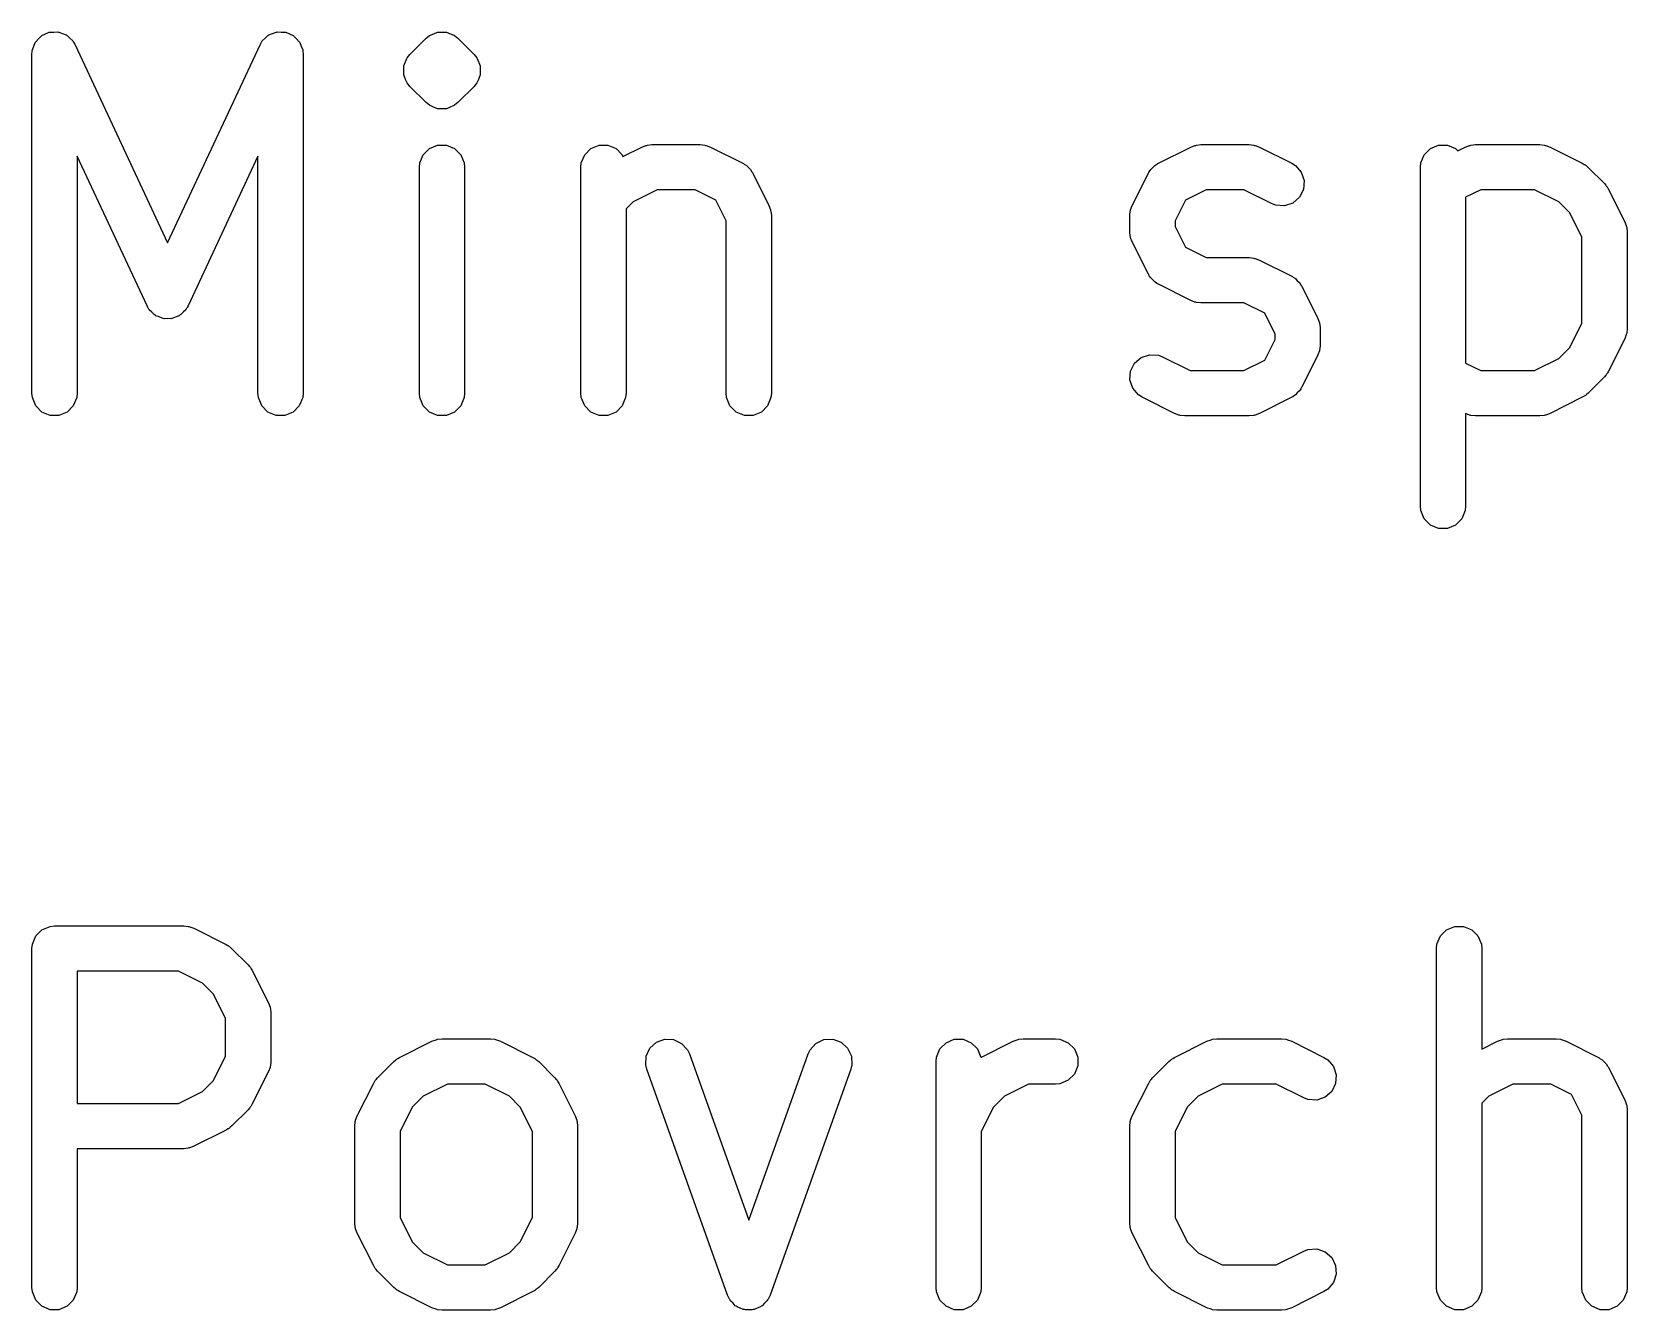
# Model space of a CAD drawing. Header units: inches. Extents: x -2.6 to 7.6, y 0.3 to 5.2.
# Drawn here: x 3.2923 to 3.5702, y 4.4488 to 4.6715 of the extents above; entities that cross this region are included whole.
import ezdxf

# ---------------------------------------------------------------- set-up
doc = ezdxf.new("R2010")
doc.units = ezdxf.units.IN
doc.header["$MEASUREMENT"] = 0
doc.layers.add('BLACK', color=250, linetype='CONTINUOUS')

msp = doc.modelspace()

# ---------------------------------------------------------------- linework, layer by layer
at = {"layer": 'BLACK', "linetype": 'CONTINUOUS'}
for p, q in [((3.29346, 4.67027), (3.29392, 4.67077)), ((3.29392, 4.67077), (3.294, 4.67081)), ((3.294, 4.67081), (3.29406, 4.67087)), ((3.29406, 4.67087), (3.29469, 4.67113)), ((3.29469, 4.67113), (3.29531, 4.67142)), ((3.29531, 4.67142), (3.2954, 4.67143)), ((3.2954, 4.67143), (3.29548, 4.67146)), ((3.29548, 4.67146), (3.29616, 4.67146)), ((3.29616, 4.67146), (3.29685, 4.67149)), ((3.29685, 4.67149), (3.29693, 4.67146)), ((3.29693, 4.67146), (3.29702, 4.67146)), ((3.29702, 4.67146), (3.29765, 4.6712)), ((3.29765, 4.6712), (3.29829, 4.67096)), ((3.29829, 4.67096), (3.29835, 4.6709)), ((3.29835, 4.6709), (3.29844, 4.67087)), ((3.29844, 4.67087), (3.29892, 4.67039)), ((3.33295, 4.67039), (3.33343, 4.67087)), ((3.33343, 4.67087), (3.33351, 4.6709)), ((3.33351, 4.6709), (3.33358, 4.67096)), ((3.33358, 4.67096), (3.33422, 4.6712)), ((3.33422, 4.6712), (3.33485, 4.67146)), ((3.33485, 4.67146), (3.33494, 4.67146)), ((3.33494, 4.67146), (3.33502, 4.67149)), ((3.33502, 4.67149), (3.3357, 4.67146)), ((3.3357, 4.67146), (3.33639, 4.67146)), ((3.33639, 4.67146), (3.33647, 4.67143)), ((3.33647, 4.67143), (3.33656, 4.67142)), ((3.33656, 4.67142), (3.33718, 4.67113)), ((3.33718, 4.67113), (3.33781, 4.67087)), ((3.33781, 4.67087), (3.33787, 4.67081)), ((3.33787, 4.67081), (3.33795, 4.67077)), ((3.33795, 4.67077), (3.33841, 4.67027)), ((3.36096, 4.67038), (3.36155, 4.67087)), ((3.36155, 4.67087), (3.36229, 4.67118)), ((3.36229, 4.67118), (3.36297, 4.67146)), ((3.36297, 4.67146), (3.36451, 4.67146)), ((3.36451, 4.67146), (3.36492, 4.67129)), ((3.36492, 4.67129), (3.36593, 4.67087)), ((3.36593, 4.67087), (3.36593, 4.67087)), ((3.36593, 4.67087), (3.36652, 4.67038)), ((3.29231, 4.6676), (3.29236, 4.6681)), ((3.29236, 4.6682), (3.29238, 4.66824)), ((3.29236, 4.6681), (3.29236, 4.6682)), ((3.29238, 4.66824), (3.29239, 4.66837)), ((3.29239, 4.66837), (3.29265, 4.669)), ((3.29265, 4.669), (3.29288, 4.66964)), ((3.29288, 4.66964), (3.29294, 4.6697)), ((3.29294, 4.6697), (3.29298, 4.66978)), ((3.29298, 4.66978), (3.29346, 4.67027)), ((3.29892, 4.67039), (3.29942, 4.66993)), ((3.29942, 4.66993), (3.29948, 4.66982)), ((3.29948, 4.66982), (3.29952, 4.66978)), ((3.29952, 4.66978), (3.29956, 4.6697)), ((3.29956, 4.6697), (3.29982, 4.66926)), ((3.29982, 4.66926), (3.31593, 4.63472)), ((3.31593, 4.63472), (3.33205, 4.66926)), ((3.33205, 4.66926), (3.33231, 4.6697)), ((3.33231, 4.6697), (3.33235, 4.66978)), ((3.33235, 4.66978), (3.33238, 4.66982)), ((3.33238, 4.66982), (3.33244, 4.66993)), ((3.33244, 4.66993), (3.33295, 4.67039)), ((3.33841, 4.67027), (3.33889, 4.66978)), ((3.33889, 4.66978), (3.33893, 4.6697)), ((3.33893, 4.6697), (3.33899, 4.66964)), ((3.33899, 4.66964), (3.33922, 4.669)), ((3.33922, 4.669), (3.33948, 4.66837)), ((3.33948, 4.66837), (3.33949, 4.66824)), ((3.33949, 4.66824), (3.33951, 4.6682)), ((3.33951, 4.6682), (3.33951, 4.6681)), ((3.33951, 4.6681), (3.33956, 4.6676)), ((3.35814, 4.66757), (3.36096, 4.67038)), ((3.36652, 4.67038), (3.36934, 4.66757)), ((3.29231, 4.60854), (3.29231, 4.6676)), ((3.33956, 4.6676), (3.33956, 4.60854)), ((3.35707, 4.66555), (3.3576, 4.66683)), ((3.35707, 4.66402), (3.35707, 4.66555)), ((3.3576, 4.66683), (3.35765, 4.66697)), ((3.35765, 4.66697), (3.35814, 4.66757)), ((3.36934, 4.66757), (3.36983, 4.66697)), ((3.36983, 4.66697), (3.36983, 4.66697)), ((3.36983, 4.66697), (3.36989, 4.66683)), ((3.36989, 4.66683), (3.37041, 4.66555)), ((3.37041, 4.66555), (3.37041, 4.66402)), ((3.35741, 4.66319), (3.35707, 4.66402)), ((3.35765, 4.6626), (3.35741, 4.66319)), ((3.35814, 4.662), (3.35765, 4.6626)), ((3.35765, 4.6626), (3.35765, 4.6626)), ((3.36983, 4.6626), (3.36934, 4.662)), ((3.37007, 4.66319), (3.36983, 4.6626)), ((3.37041, 4.66402), (3.37007, 4.66319)), ((3.36096, 4.65919), (3.35814, 4.662)), ((3.36934, 4.662), (3.36652, 4.65919)), ((3.36155, 4.6587), (3.36096, 4.65919)), ((3.36214, 4.65846), (3.36155, 4.6587)), ((3.36297, 4.65811), (3.36214, 4.65846)), ((3.36451, 4.65811), (3.36297, 4.65811)), ((3.36492, 4.65828), (3.36451, 4.65811)), ((3.36451, 4.65811), (3.36451, 4.65811)), ((3.36593, 4.6587), (3.36492, 4.65828)), ((3.36652, 4.65919), (3.36593, 4.6587)), ((3.36047, 4.6501), (3.36155, 4.65119)), ((3.36155, 4.65119), (3.36297, 4.65177)), ((3.36297, 4.65177), (3.36451, 4.65177)), ((3.36451, 4.65177), (3.36593, 4.65119)), ((3.36593, 4.65119), (3.36701, 4.6501)), ((3.38859, 4.6501), (3.38967, 4.65119)), ((3.38967, 4.65119), (3.39109, 4.65177)), ((3.39109, 4.65177), (3.39263, 4.65177)), ((3.39263, 4.65177), (3.39405, 4.65119)), ((3.39405, 4.65119), (3.39514, 4.6501)), ((3.39526, 4.6498), (3.39854, 4.65143)), ((3.39854, 4.65143), (3.39926, 4.65171)), ((3.39926, 4.65171), (3.3994, 4.65172)), ((3.3994, 4.65172), (3.39953, 4.65177)), ((3.39953, 4.65177), (3.4003, 4.65185)), ((3.4003, 4.65185), (3.40873, 4.65185)), ((3.40873, 4.65185), (3.4095, 4.65177)), ((3.4095, 4.65177), (3.40963, 4.65172)), ((3.40963, 4.65172), (3.40977, 4.65171)), ((3.40977, 4.65171), (3.4105, 4.65143)), ((3.4105, 4.65143), (3.41612, 4.64862)), ((3.48853, 4.64862), (3.49415, 4.65143)), ((3.49415, 4.65143), (3.49487, 4.65171)), ((3.49487, 4.65171), (3.49501, 4.65172)), ((3.49501, 4.65172), (3.49514, 4.65177)), ((3.49514, 4.65177), (3.49591, 4.65185)), ((3.49591, 4.65185), (3.50435, 4.65185)), ((3.50435, 4.65185), (3.50512, 4.65177)), ((3.50512, 4.65177), (3.50525, 4.65172)), ((3.50525, 4.65172), (3.50539, 4.65171)), ((3.50539, 4.65171), (3.50611, 4.65143)), ((3.50611, 4.65143), (3.51173, 4.64862)), ((3.53482, 4.6501), (3.53591, 4.65119)), ((3.53591, 4.65119), (3.53733, 4.65177)), ((3.53733, 4.65177), (3.53886, 4.65177)), ((3.53886, 4.65177), (3.54028, 4.65119)), ((3.54028, 4.65119), (3.54067, 4.65079)), ((3.54067, 4.65079), (3.54196, 4.65143)), ((3.54196, 4.65143), (3.54268, 4.65171)), ((3.54268, 4.65171), (3.54282, 4.65172)), ((3.54282, 4.65172), (3.54295, 4.65177)), ((3.54295, 4.65177), (3.54372, 4.65185)), ((3.54372, 4.65185), (3.55497, 4.65185)), ((3.55497, 4.65185), (3.55573, 4.65177)), ((3.55573, 4.65177), (3.55587, 4.65172)), ((3.55587, 4.65172), (3.55601, 4.65171)), ((3.55601, 4.65171), (3.55673, 4.65143)), ((3.55673, 4.65143), (3.56235, 4.64862)), ((3.31237, 4.62375), (3.30019, 4.64985)), ((3.30019, 4.64985), (3.30019, 4.60854)), ((3.33168, 4.64985), (3.3195, 4.62375)), ((3.33168, 4.60854), (3.33168, 4.64985)), ((3.3598, 4.64791), (3.35988, 4.64868)), ((3.35988, 4.64868), (3.36047, 4.6501)), ((3.36701, 4.6501), (3.3676, 4.64868)), ((3.3676, 4.64868), (3.36768, 4.64791)), ((3.38792, 4.64791), (3.388, 4.64868)), ((3.388, 4.64868), (3.38859, 4.6501)), ((3.39514, 4.6501), (3.39526, 4.6498)), ((3.41612, 4.64862), (3.41625, 4.64854)), ((3.41625, 4.64854), (3.41631, 4.64852)), ((3.41631, 4.64852), (3.41638, 4.64846)), ((3.41638, 4.64846), (3.41677, 4.64821)), ((3.48787, 4.64821), (3.48826, 4.64846)), ((3.48826, 4.64846), (3.48834, 4.64852)), ((3.48834, 4.64852), (3.4884, 4.64854)), ((3.4884, 4.64854), (3.48853, 4.64862)), ((3.51173, 4.64862), (3.51239, 4.64821)), ((3.53416, 4.64791), (3.53423, 4.64868)), ((3.53423, 4.64868), (3.53482, 4.6501)), ((3.56235, 4.64862), (3.56268, 4.64841)), ((3.56268, 4.64841), (3.56278, 4.64837)), ((3.56278, 4.64837), (3.56289, 4.64828)), ((3.56289, 4.64828), (3.563, 4.64821)), ((3.3598, 4.60854), (3.3598, 4.64791)), ((3.36768, 4.64791), (3.36768, 4.60854)), ((3.38792, 4.60854), (3.38792, 4.64791)), ((3.41677, 4.64821), (3.4171, 4.64784)), ((3.4171, 4.64784), (3.41747, 4.64751)), ((3.41747, 4.64751), (3.41771, 4.64713)), ((3.41771, 4.64713), (3.41778, 4.64705)), ((3.41778, 4.64705), (3.4178, 4.64699)), ((3.4178, 4.64699), (3.41788, 4.64686)), ((3.41788, 4.64686), (3.42069, 4.64124)), ((3.48395, 4.64124), (3.48677, 4.64686)), ((3.48677, 4.64686), (3.48685, 4.64699)), ((3.48685, 4.64699), (3.48687, 4.64705)), ((3.48687, 4.64705), (3.48693, 4.64713)), ((3.48693, 4.64713), (3.48718, 4.64751)), ((3.48718, 4.64751), (3.48755, 4.64784)), ((3.48755, 4.64784), (3.48787, 4.64821)), ((3.51239, 4.64821), (3.51339, 4.64705)), ((3.51339, 4.64705), (3.51388, 4.64559)), ((3.51388, 4.64559), (3.51377, 4.64406)), ((3.53416, 4.58886), (3.53416, 4.64791)), ((3.563, 4.64821), (3.56307, 4.64813)), ((3.56307, 4.64813), (3.56337, 4.64788)), ((3.56337, 4.64788), (3.56619, 4.64507)), ((3.40123, 4.64398), (3.39701, 4.64186)), ((3.40781, 4.64398), (3.40123, 4.64398)), ((3.41142, 4.64217), (3.40781, 4.64398)), ((3.49684, 4.64398), (3.49322, 4.64217)), ((3.50342, 4.64398), (3.49684, 4.64398)), ((3.50821, 4.64158), (3.50342, 4.64398)), ((3.51377, 4.64406), (3.51308, 4.64269)), ((3.54465, 4.64398), (3.54203, 4.64267)), ((3.55404, 4.64398), (3.54465, 4.64398)), ((3.55826, 4.64186), (3.55404, 4.64398)), ((3.56619, 4.64507), (3.56643, 4.64477)), ((3.56643, 4.64477), (3.56651, 4.6447)), ((3.56651, 4.6447), (3.56659, 4.64458)), ((3.56659, 4.64458), (3.56668, 4.64448)), ((3.56668, 4.64448), (3.56672, 4.64438)), ((3.56672, 4.64438), (3.56692, 4.64405)), ((3.56692, 4.64405), (3.56974, 4.63842)), ((3.39701, 4.64186), (3.3958, 4.64066)), ((3.3958, 4.64066), (3.3958, 4.60854)), ((3.41323, 4.63855), (3.41142, 4.64217)), ((3.42069, 4.64124), (3.42097, 4.64052)), ((3.42097, 4.64052), (3.42098, 4.64037)), ((3.42098, 4.64037), (3.42103, 4.64024)), ((3.42103, 4.64024), (3.42111, 4.63948)), ((3.48354, 4.63948), (3.48361, 4.64024)), ((3.48361, 4.64024), (3.48367, 4.64037)), ((3.48367, 4.64037), (3.48368, 4.64052)), ((3.48368, 4.64052), (3.48395, 4.64124)), ((3.49322, 4.64217), (3.49141, 4.63855)), ((3.50893, 4.6413), (3.50821, 4.64158)), ((3.51046, 4.64119), (3.50893, 4.6413)), ((3.51192, 4.64168), (3.51046, 4.64119)), ((3.51308, 4.64269), (3.51192, 4.64168)), ((3.54203, 4.64267), (3.54203, 4.61379)), ((3.56017, 4.63996), (3.55826, 4.64186)), ((3.56228, 4.63573), (3.56017, 4.63996)), ((3.41323, 4.60854), (3.41323, 4.63855)), ((3.42111, 4.63948), (3.42111, 4.60854)), ((3.48354, 4.63666), (3.48354, 4.63948)), ((3.49141, 4.63855), (3.49141, 4.63759)), ((3.49141, 4.63759), (3.49322, 4.63397)), ((3.56974, 4.63842), (3.57001, 4.6377)), ((3.57001, 4.6377), (3.57002, 4.63756)), ((3.57002, 4.63756), (3.57008, 4.63743)), ((3.57008, 4.63743), (3.57015, 4.63666)), ((3.48361, 4.6359), (3.48354, 4.63666)), ((3.48367, 4.63576), (3.48361, 4.6359)), ((3.48368, 4.63562), (3.48367, 4.63576)), ((3.48395, 4.6349), (3.48368, 4.63562)), ((3.48677, 4.62928), (3.48395, 4.6349)), ((3.56228, 4.62072), (3.56228, 4.63573)), ((3.57015, 4.63666), (3.57015, 4.61979)), ((3.49322, 4.63397), (3.49684, 4.63216)), ((3.49684, 4.63216), (3.50435, 4.63216)), ((3.50435, 4.63216), (3.50512, 4.63209)), ((3.50512, 4.63209), (3.50525, 4.63203)), ((3.50525, 4.63203), (3.50539, 4.63202)), ((3.50539, 4.63202), (3.50611, 4.63175)), ((3.50611, 4.63175), (3.51173, 4.62894)), ((3.48685, 4.62915), (3.48677, 4.62928)), ((3.48687, 4.62909), (3.48685, 4.62915)), ((3.48693, 4.62901), (3.48687, 4.62909)), ((3.48718, 4.62863), (3.48693, 4.62901)), ((3.51173, 4.62894), (3.51186, 4.62886)), ((3.51186, 4.62886), (3.51192, 4.62884)), ((3.51192, 4.62884), (3.512, 4.62877)), ((3.48755, 4.6283), (3.48718, 4.62863)), ((3.48787, 4.62793), (3.48755, 4.6283)), ((3.48826, 4.62768), (3.48787, 4.62793)), ((3.48834, 4.62762), (3.48826, 4.62768)), ((3.4884, 4.6276), (3.48834, 4.62762)), ((3.48853, 4.62752), (3.4884, 4.6276)), ((3.49415, 4.62471), (3.48853, 4.62752)), ((3.512, 4.62877), (3.51239, 4.62853)), ((3.51239, 4.62853), (3.51271, 4.62815)), ((3.51271, 4.62815), (3.51308, 4.62783)), ((3.51308, 4.62783), (3.51333, 4.62744)), ((3.51333, 4.62744), (3.51339, 4.62736)), ((3.51339, 4.62736), (3.51341, 4.6273)), ((3.51341, 4.6273), (3.51349, 4.62718)), ((3.51349, 4.62718), (3.51631, 4.62155)), ((3.31253, 4.62347), (3.31237, 4.62375)), ((3.31257, 4.62337), (3.31253, 4.62347)), ((3.31263, 4.62331), (3.31257, 4.62337)), ((3.31276, 4.62309), (3.31263, 4.62331)), ((3.31924, 4.62331), (3.31911, 4.62309)), ((3.3193, 4.62337), (3.31924, 4.62331)), ((3.31933, 4.62347), (3.3193, 4.62337)), ((3.3195, 4.62375), (3.31933, 4.62347)), ((3.49487, 4.62443), (3.49415, 4.62471)), ((3.49501, 4.62442), (3.49487, 4.62443)), ((3.49514, 4.62437), (3.49501, 4.62442)), ((3.49591, 4.62429), (3.49514, 4.62437)), ((3.50342, 4.62429), (3.49591, 4.62429)), ((3.50704, 4.62248), (3.50342, 4.62429)), ((3.3132, 4.62268), (3.31276, 4.62309)), ((3.3136, 4.62224), (3.3132, 4.62268)), ((3.31376, 4.62217), (3.3136, 4.62224)), ((3.31389, 4.62205), (3.31376, 4.62217)), ((3.31445, 4.62184), (3.31389, 4.62205)), ((3.315, 4.62159), (3.31445, 4.62184)), ((3.31517, 4.62158), (3.315, 4.62159)), ((3.31534, 4.62152), (3.31517, 4.62158)), ((3.31593, 4.62155), (3.31534, 4.62152)), ((3.31653, 4.62152), (3.31593, 4.62155)), ((3.3167, 4.62158), (3.31653, 4.62152)), ((3.31687, 4.62159), (3.3167, 4.62158)), ((3.31741, 4.62184), (3.31687, 4.62159)), ((3.31798, 4.62205), (3.31741, 4.62184)), ((3.3181, 4.62217), (3.31798, 4.62205)), ((3.31826, 4.62224), (3.3181, 4.62217)), ((3.31867, 4.62268), (3.31826, 4.62224)), ((3.31911, 4.62309), (3.31867, 4.62268)), ((3.50885, 4.61886), (3.50704, 4.62248)), ((3.51631, 4.62155), (3.51658, 4.62083)), ((3.51658, 4.62083), (3.51659, 4.62069)), ((3.51659, 4.62069), (3.51665, 4.62056)), ((3.51665, 4.62056), (3.51672, 4.61979)), ((3.56017, 4.6165), (3.56228, 4.62072)), ((3.50704, 4.61429), (3.50885, 4.61791)), ((3.50885, 4.61791), (3.50885, 4.61886)), ((3.51672, 4.61979), (3.51672, 4.61698)), ((3.56974, 4.61803), (3.56692, 4.61241)), ((3.57001, 4.61875), (3.56974, 4.61803)), ((3.57002, 4.61889), (3.57001, 4.61875)), ((3.57008, 4.61902), (3.57002, 4.61889)), ((3.57015, 4.61979), (3.57008, 4.61902)), ((3.48553, 4.61477), (3.48698, 4.61526)), ((3.48698, 4.61526), (3.48851, 4.61515)), ((3.48851, 4.61515), (3.48924, 4.61488)), ((3.51631, 4.61522), (3.51349, 4.60959)), ((3.51658, 4.61594), (3.51631, 4.61522)), ((3.51659, 4.61608), (3.51658, 4.61594)), ((3.51665, 4.61621), (3.51659, 4.61608)), ((3.51672, 4.61698), (3.51665, 4.61621)), ((3.55826, 4.61459), (3.56017, 4.6165)), ((3.48357, 4.61086), (3.48368, 4.61239)), ((3.48368, 4.61239), (3.48436, 4.61377)), ((3.48436, 4.61377), (3.48553, 4.61477)), ((3.48924, 4.61488), (3.49403, 4.61248)), ((3.49403, 4.61248), (3.50342, 4.61248)), ((3.50342, 4.61248), (3.50704, 4.61429)), ((3.54203, 4.61379), (3.54465, 4.61248)), ((3.54465, 4.61248), (3.55404, 4.61248)), ((3.55404, 4.61248), (3.55826, 4.61459)), ((3.56692, 4.61241), (3.56672, 4.61208)), ((3.48405, 4.6094), (3.48357, 4.61086)), ((3.48506, 4.60824), (3.48405, 4.6094)), ((3.51339, 4.6094), (3.51333, 4.60933)), ((3.51341, 4.60947), (3.51339, 4.6094)), ((3.51349, 4.60959), (3.51341, 4.60947)), ((3.56619, 4.61138), (3.56337, 4.60857)), ((3.56643, 4.61168), (3.56619, 4.61138)), ((3.56651, 4.61175), (3.56643, 4.61168)), ((3.56659, 4.61187), (3.56651, 4.61175)), ((3.56668, 4.61198), (3.56659, 4.61187)), ((3.56672, 4.61208), (3.56668, 4.61198)), ((3.29239, 4.60777), (3.29231, 4.60854)), ((3.29298, 4.60635), (3.29239, 4.60777)), ((3.30011, 4.60777), (3.29952, 4.60635)), ((3.30019, 4.60854), (3.30011, 4.60777)), ((3.33176, 4.60777), (3.33168, 4.60854)), ((3.33235, 4.60635), (3.33176, 4.60777)), ((3.33948, 4.60777), (3.33889, 4.60635)), ((3.33956, 4.60854), (3.33948, 4.60777)), ((3.35988, 4.60777), (3.3598, 4.60854)), ((3.36047, 4.60635), (3.35988, 4.60777)), ((3.3676, 4.60777), (3.36701, 4.60635)), ((3.36768, 4.60854), (3.3676, 4.60777)), ((3.388, 4.60777), (3.38792, 4.60854)), ((3.38859, 4.60635), (3.388, 4.60777)), ((3.39572, 4.60777), (3.39514, 4.60635)), ((3.3958, 4.60854), (3.39572, 4.60777)), ((3.41331, 4.60777), (3.41323, 4.60854)), ((3.4139, 4.60635), (3.41331, 4.60777)), ((3.42103, 4.60777), (3.42044, 4.60635)), ((3.42111, 4.60854), (3.42103, 4.60777)), ((3.48571, 4.60783), (3.48506, 4.60824)), ((3.49134, 4.60502), (3.48571, 4.60783)), ((3.51173, 4.60783), (3.50611, 4.60502)), ((3.51186, 4.60791), (3.51173, 4.60783)), ((3.51192, 4.60793), (3.51186, 4.60791)), ((3.512, 4.608), (3.51192, 4.60793)), ((3.51239, 4.60824), (3.512, 4.608)), ((3.51271, 4.60862), (3.51239, 4.60824)), ((3.51308, 4.60894), (3.51271, 4.60862)), ((3.51333, 4.60933), (3.51308, 4.60894)), ((3.56235, 4.60783), (3.55673, 4.60502)), ((3.56268, 4.60804), (3.56235, 4.60783)), ((3.56278, 4.60808), (3.56268, 4.60804)), ((3.56289, 4.60817), (3.56278, 4.60808)), ((3.563, 4.60824), (3.56289, 4.60817)), ((3.56307, 4.60832), (3.563, 4.60824)), ((3.56337, 4.60857), (3.56307, 4.60832)), ((3.29406, 4.60527), (3.29298, 4.60635)), ((3.29548, 4.60468), (3.29406, 4.60527)), ((3.29702, 4.60468), (3.29548, 4.60468)), ((3.29844, 4.60527), (3.29702, 4.60468)), ((3.29952, 4.60635), (3.29844, 4.60527)), ((3.33343, 4.60527), (3.33235, 4.60635)), ((3.33485, 4.60468), (3.33343, 4.60527)), ((3.33639, 4.60468), (3.33485, 4.60468)), ((3.33781, 4.60527), (3.33639, 4.60468)), ((3.33889, 4.60635), (3.33781, 4.60527)), ((3.36155, 4.60527), (3.36047, 4.60635)), ((3.36297, 4.60468), (3.36155, 4.60527)), ((3.36451, 4.60468), (3.36297, 4.60468)), ((3.36593, 4.60527), (3.36451, 4.60468)), ((3.36701, 4.60635), (3.36593, 4.60527)), ((3.38967, 4.60527), (3.38859, 4.60635)), ((3.39109, 4.60468), (3.38967, 4.60527)), ((3.39263, 4.60468), (3.39109, 4.60468)), ((3.39405, 4.60527), (3.39263, 4.60468)), ((3.39514, 4.60635), (3.39405, 4.60527)), ((3.41498, 4.60527), (3.4139, 4.60635)), ((3.4164, 4.60468), (3.41498, 4.60527)), ((3.41794, 4.60468), (3.4164, 4.60468)), ((3.41936, 4.60527), (3.41794, 4.60468)), ((3.42044, 4.60635), (3.41936, 4.60527)), ((3.49206, 4.60474), (3.49134, 4.60502)), ((3.4922, 4.60473), (3.49206, 4.60474)), ((3.49233, 4.60468), (3.4922, 4.60473)), ((3.4931, 4.60461), (3.49233, 4.60468)), ((3.50435, 4.60461), (3.4931, 4.60461)), ((3.50512, 4.60468), (3.50435, 4.60461)), ((3.50525, 4.60473), (3.50512, 4.60468)), ((3.50539, 4.60474), (3.50525, 4.60473)), ((3.50611, 4.60502), (3.50539, 4.60474)), ((3.54268, 4.60474), (3.54203, 4.60499)), ((3.54203, 4.60499), (3.54203, 4.58886)), ((3.54282, 4.60473), (3.54268, 4.60474)), ((3.54295, 4.60468), (3.54282, 4.60473)), ((3.54372, 4.60461), (3.54295, 4.60468)), ((3.55497, 4.60461), (3.54372, 4.60461)), ((3.55573, 4.60468), (3.55497, 4.60461)), ((3.55587, 4.60473), (3.55573, 4.60468)), ((3.55601, 4.60474), (3.55587, 4.60473)), ((3.55673, 4.60502), (3.55601, 4.60474)), ((3.53423, 4.58809), (3.53416, 4.58886)), ((3.53482, 4.58667), (3.53423, 4.58809)), ((3.54195, 4.58809), (3.54137, 4.58667)), ((3.54203, 4.58886), (3.54195, 4.58809)), ((3.53591, 4.58558), (3.53482, 4.58667)), ((3.53733, 4.585), (3.53591, 4.58558)), ((3.53886, 4.585), (3.53733, 4.585)), ((3.54028, 4.58558), (3.53886, 4.585)), ((3.54137, 4.58667), (3.54028, 4.58558)), ((3.29298, 4.514), (3.29406, 4.51508)), ((3.29406, 4.51508), (3.29548, 4.51567)), ((3.29548, 4.51567), (3.29625, 4.51575)), ((3.29625, 4.51575), (3.31875, 4.51575)), ((3.31875, 4.51575), (3.31951, 4.51567)), ((3.31951, 4.51567), (3.31964, 4.51562)), ((3.31964, 4.51562), (3.31979, 4.51561)), ((3.31979, 4.51561), (3.32051, 4.51533)), ((3.32051, 4.51533), (3.32613, 4.51252)), ((3.53763, 4.514), (3.53872, 4.51508)), ((3.53872, 4.51508), (3.54014, 4.51567)), ((3.54014, 4.51567), (3.54167, 4.51567)), ((3.54167, 4.51567), (3.54309, 4.51508)), ((3.54309, 4.51508), (3.54418, 4.514)), ((3.29231, 4.51181), (3.29239, 4.51258)), ((3.29239, 4.51258), (3.29298, 4.514)), ((3.32613, 4.51252), (3.32646, 4.51231)), ((3.32646, 4.51231), (3.32656, 4.51227)), ((3.32656, 4.51227), (3.32667, 4.51218)), ((3.32667, 4.51218), (3.32678, 4.51211)), ((3.53697, 4.51181), (3.53704, 4.51258)), ((3.53704, 4.51258), (3.53763, 4.514)), ((3.54418, 4.514), (3.54477, 4.51258)), ((3.54477, 4.51258), (3.54484, 4.51181)), ((3.29231, 4.45275), (3.29231, 4.51181)), ((3.32678, 4.51211), (3.32685, 4.51203)), ((3.32685, 4.51203), (3.32715, 4.51178)), ((3.32715, 4.51178), (3.32997, 4.50897)), ((3.53697, 4.45275), (3.53697, 4.51181)), ((3.54484, 4.51181), (3.54484, 4.49428)), ((3.31782, 4.50787), (3.30019, 4.50787)), ((3.30019, 4.50787), (3.30019, 4.48481)), ((3.32204, 4.50576), (3.31782, 4.50787)), ((3.32997, 4.50897), (3.33021, 4.50867)), ((3.33021, 4.50867), (3.33029, 4.5086)), ((3.33029, 4.5086), (3.33037, 4.50848)), ((3.33037, 4.50848), (3.33046, 4.50837)), ((3.33046, 4.50837), (3.3305, 4.50828)), ((3.3305, 4.50828), (3.3307, 4.50795)), ((3.3307, 4.50795), (3.33352, 4.50232)), ((3.32395, 4.50385), (3.32204, 4.50576)), ((3.32606, 4.49963), (3.32395, 4.50385)), ((3.33352, 4.50232), (3.33379, 4.5016)), ((3.33379, 4.5016), (3.3338, 4.50146)), ((3.3338, 4.50146), (3.33386, 4.50133)), ((3.33386, 4.50133), (3.33393, 4.50056)), ((3.32606, 4.49305), (3.32606, 4.49963)), ((3.33393, 4.50056), (3.33393, 4.49212)), ((3.35636, 4.49283), (3.36198, 4.49565)), ((3.36198, 4.49565), (3.3627, 4.49592)), ((3.3627, 4.49592), (3.36284, 4.49593)), ((3.36284, 4.49593), (3.36297, 4.49599)), ((3.36297, 4.49599), (3.36374, 4.49606)), ((3.36374, 4.49606), (3.37218, 4.49606)), ((3.37218, 4.49606), (3.37294, 4.49599)), ((3.37294, 4.49599), (3.37308, 4.49593)), ((3.37308, 4.49593), (3.37322, 4.49592)), ((3.37322, 4.49592), (3.37394, 4.49565)), ((3.37394, 4.49565), (3.37956, 4.49283)), ((3.39995, 4.49447), (3.40109, 4.4955)), ((3.40109, 4.4955), (3.40254, 4.49602)), ((3.40254, 4.49602), (3.40407, 4.49594)), ((3.40407, 4.49594), (3.40546, 4.49529)), ((3.42888, 4.49529), (3.43027, 4.49594)), ((3.43027, 4.49594), (3.43181, 4.49602)), ((3.43181, 4.49602), (3.43325, 4.4955)), ((3.43325, 4.4955), (3.43439, 4.49447)), ((3.45154, 4.4954), (3.45296, 4.49599)), ((3.45296, 4.49599), (3.4545, 4.49599)), ((3.4545, 4.49599), (3.45592, 4.4954)), ((3.4576, 4.49284), (3.46322, 4.49565)), ((3.46322, 4.49565), (3.46394, 4.49592)), ((3.46394, 4.49592), (3.46408, 4.49593)), ((3.46408, 4.49593), (3.46421, 4.49599)), ((3.46421, 4.49599), (3.46498, 4.49606)), ((3.46498, 4.49606), (3.4706, 4.49606)), ((3.4706, 4.49606), (3.47137, 4.49599)), ((3.47137, 4.49599), (3.47279, 4.4954)), ((3.49134, 4.49283), (3.49696, 4.49565)), ((3.49696, 4.49565), (3.49768, 4.49592)), ((3.49768, 4.49592), (3.49782, 4.49593)), ((3.49782, 4.49593), (3.49796, 4.49599)), ((3.49796, 4.49599), (3.49872, 4.49606)), ((3.49872, 4.49606), (3.50997, 4.49606)), ((3.50997, 4.49606), (3.51074, 4.49599)), ((3.51074, 4.49599), (3.51087, 4.49593)), ((3.51087, 4.49593), (3.51101, 4.49592)), ((3.51101, 4.49592), (3.51173, 4.49565)), ((3.51173, 4.49565), (3.51736, 4.49283)), ((3.54484, 4.49428), (3.54758, 4.49565)), ((3.54758, 4.49565), (3.5483, 4.49592)), ((3.5483, 4.49592), (3.54844, 4.49593)), ((3.54844, 4.49593), (3.54857, 4.49599)), ((3.54857, 4.49599), (3.54934, 4.49606)), ((3.54934, 4.49606), (3.55778, 4.49606)), ((3.55778, 4.49606), (3.55855, 4.49599)), ((3.55855, 4.49599), (3.55868, 4.49593)), ((3.55868, 4.49593), (3.55882, 4.49592)), ((3.55882, 4.49592), (3.55954, 4.49565)), ((3.55954, 4.49565), (3.56516, 4.49283)), ((3.32395, 4.48883), (3.32606, 4.49305)), ((3.35602, 4.49263), (3.35636, 4.49283)), ((3.37956, 4.49283), (3.37989, 4.49263)), ((3.39922, 4.49155), (3.39929, 4.49308)), ((3.39929, 4.49308), (3.39995, 4.49447)), ((3.40546, 4.49529), (3.40649, 4.49415)), ((3.40649, 4.49415), (3.40682, 4.49345)), ((3.40682, 4.49345), (3.41717, 4.46446)), ((3.41717, 4.46446), (3.42752, 4.49345)), ((3.42752, 4.49345), (3.42785, 4.49415)), ((3.42785, 4.49415), (3.42888, 4.49529)), ((3.43439, 4.49447), (3.43505, 4.49308)), ((3.43505, 4.49308), (3.43513, 4.49155)), ((3.44979, 4.49212), (3.44987, 4.49289)), ((3.44987, 4.49289), (3.45046, 4.49431)), ((3.45046, 4.49431), (3.45154, 4.4954)), ((3.45592, 4.4954), (3.457, 4.49431)), ((3.457, 4.49431), (3.45759, 4.49289)), ((3.45759, 4.49289), (3.4576, 4.49284)), ((3.47279, 4.4954), (3.47388, 4.49431)), ((3.47388, 4.49431), (3.47446, 4.49289)), ((3.47446, 4.49289), (3.47446, 4.49136)), ((3.49101, 4.49263), (3.49134, 4.49283)), ((3.51736, 4.49283), (3.51801, 4.49242)), ((3.56516, 4.49283), (3.56529, 4.49275)), ((3.56529, 4.49275), (3.56535, 4.49273)), ((3.56535, 4.49273), (3.56543, 4.49267)), ((3.33352, 4.49036), (3.3307, 4.48474)), ((3.33379, 4.49109), (3.33352, 4.49036)), ((3.3338, 4.49123), (3.33379, 4.49109)), ((3.33386, 4.49136), (3.3338, 4.49123)), ((3.33393, 4.49212), (3.33386, 4.49136)), ((3.35252, 4.48928), (3.35533, 4.4921)), ((3.35533, 4.4921), (3.35563, 4.49234)), ((3.35563, 4.49234), (3.3557, 4.49242)), ((3.3557, 4.49242), (3.35582, 4.4925)), ((3.35582, 4.4925), (3.35593, 4.49259)), ((3.35593, 4.49259), (3.35602, 4.49263)), ((3.37989, 4.49263), (3.37999, 4.49259)), ((3.37999, 4.49259), (3.3801, 4.4925)), ((3.3801, 4.4925), (3.38021, 4.49242)), ((3.38021, 4.49242), (3.38028, 4.49234)), ((3.38028, 4.49234), (3.38058, 4.4921)), ((3.38058, 4.4921), (3.3834, 4.48928)), ((3.3994, 4.4908), (3.39922, 4.49155)), ((3.41346, 4.45143), (3.3994, 4.4908)), ((3.43494, 4.4908), (3.42088, 4.45143)), ((3.43513, 4.49155), (3.43494, 4.4908)), ((3.44979, 4.45275), (3.44979, 4.49212)), ((3.47388, 4.48994), (3.47279, 4.48885)), ((3.47446, 4.49136), (3.47388, 4.48994)), ((3.4875, 4.48928), (3.49032, 4.4921)), ((3.49032, 4.4921), (3.49062, 4.49234)), ((3.49062, 4.49234), (3.49069, 4.49242)), ((3.49069, 4.49242), (3.4908, 4.4925)), ((3.4908, 4.4925), (3.49091, 4.49259)), ((3.49091, 4.49259), (3.49101, 4.49263)), ((3.51801, 4.49242), (3.51902, 4.49126)), ((3.51902, 4.49126), (3.5195, 4.48981)), ((3.56543, 4.49267), (3.56582, 4.49242)), ((3.56582, 4.49242), (3.56614, 4.49205)), ((3.56614, 4.49205), (3.56651, 4.49173)), ((3.56651, 4.49173), (3.56676, 4.49134)), ((3.56676, 4.49134), (3.56682, 4.49126)), ((3.56682, 4.49126), (3.56684, 4.4912)), ((3.56684, 4.4912), (3.56692, 4.49107)), ((3.56692, 4.49107), (3.56974, 4.48545)), ((3.32204, 4.48692), (3.32395, 4.48883)), ((3.34897, 4.48264), (3.35178, 4.48826)), ((3.35178, 4.48826), (3.35199, 4.48859)), ((3.35199, 4.48859), (3.35203, 4.48869)), ((3.35203, 4.48869), (3.35212, 4.4888)), ((3.35212, 4.4888), (3.35219, 4.48891)), ((3.35219, 4.48891), (3.35227, 4.48898)), ((3.35227, 4.48898), (3.35252, 4.48928)), ((3.36467, 4.48819), (3.36045, 4.48608)), ((3.37125, 4.48819), (3.36467, 4.48819)), ((3.37547, 4.48608), (3.37125, 4.48819)), ((3.3834, 4.48928), (3.38365, 4.48898)), ((3.38365, 4.48898), (3.38372, 4.48891)), ((3.38372, 4.48891), (3.3838, 4.4888)), ((3.3838, 4.4888), (3.38389, 4.48869)), ((3.38389, 4.48869), (3.38393, 4.48859)), ((3.38393, 4.48859), (3.38413, 4.48826)), ((3.38413, 4.48826), (3.38695, 4.48264)), ((3.46591, 4.48819), (3.46169, 4.48608)), ((3.4706, 4.48819), (3.46591, 4.48819)), ((3.47137, 4.48826), (3.4706, 4.48819)), ((3.47279, 4.48885), (3.47137, 4.48826)), ((3.48395, 4.48264), (3.48677, 4.48826)), ((3.48677, 4.48826), (3.48697, 4.48859)), ((3.48697, 4.48859), (3.48701, 4.48869)), ((3.48701, 4.48869), (3.4871, 4.4888)), ((3.4871, 4.4888), (3.48718, 4.48891)), ((3.48718, 4.48891), (3.48726, 4.48898)), ((3.48726, 4.48898), (3.4875, 4.48928)), ((3.49965, 4.48819), (3.49543, 4.48608)), ((3.50904, 4.48819), (3.49965, 4.48819)), ((3.51384, 4.48579), (3.50904, 4.48819)), ((3.51939, 4.48827), (3.51871, 4.4869)), ((3.5195, 4.48981), (3.51939, 4.48827)), ((3.55027, 4.48819), (3.54605, 4.48608)), ((3.55685, 4.48819), (3.55027, 4.48819)), ((3.56047, 4.48638), (3.55685, 4.48819)), ((3.30019, 4.48481), (3.31782, 4.48481)), ((3.31782, 4.48481), (3.32204, 4.48692)), ((3.3305, 4.48441), (3.33046, 4.48431)), ((3.3307, 4.48474), (3.3305, 4.48441)), ((3.36045, 4.48608), (3.35854, 4.48417)), ((3.37738, 4.48417), (3.37547, 4.48608)), ((3.46169, 4.48608), (3.45978, 4.48417)), ((3.49543, 4.48608), (3.49352, 4.48417)), ((3.51456, 4.48552), (3.51384, 4.48579)), ((3.51609, 4.48541), (3.51456, 4.48552)), ((3.51755, 4.48589), (3.51609, 4.48541)), ((3.51871, 4.4869), (3.51755, 4.48589)), ((3.54605, 4.48608), (3.54484, 4.48487)), ((3.54484, 4.48487), (3.54484, 4.45275)), ((3.56228, 4.48276), (3.56047, 4.48638)), ((3.56974, 4.48545), (3.57001, 4.48473)), ((3.57001, 4.48473), (3.57002, 4.48459)), ((3.57002, 4.48459), (3.57008, 4.48446)), ((3.57008, 4.48446), (3.57015, 4.48369)), ((3.32997, 4.48372), (3.32715, 4.4809)), ((3.33021, 4.48402), (3.32997, 4.48372)), ((3.33029, 4.48409), (3.33021, 4.48402)), ((3.33037, 4.48421), (3.33029, 4.48409)), ((3.33046, 4.48431), (3.33037, 4.48421)), ((3.34855, 4.48088), (3.34863, 4.48164)), ((3.34863, 4.48164), (3.34868, 4.48178)), ((3.34868, 4.48178), (3.34869, 4.48192)), ((3.34869, 4.48192), (3.34897, 4.48264)), ((3.35854, 4.48417), (3.35643, 4.47995)), ((3.37949, 4.47995), (3.37738, 4.48417)), ((3.38695, 4.48264), (3.38722, 4.48192)), ((3.38722, 4.48192), (3.38723, 4.48178)), ((3.38723, 4.48178), (3.38729, 4.48164)), ((3.38729, 4.48164), (3.38736, 4.48088)), ((3.45978, 4.48417), (3.45767, 4.47995)), ((3.48354, 4.48088), (3.48361, 4.48164)), ((3.48361, 4.48164), (3.48367, 4.48178)), ((3.48367, 4.48178), (3.48368, 4.48192)), ((3.48368, 4.48192), (3.48395, 4.48264)), ((3.49352, 4.48417), (3.49141, 4.47995)), ((3.56228, 4.45275), (3.56228, 4.48276)), ((3.57015, 4.48369), (3.57015, 4.45275)), ((3.32613, 4.48017), (3.32051, 4.47735)), ((3.32646, 4.48038), (3.32613, 4.48017)), ((3.32656, 4.48041), (3.32646, 4.48038)), ((3.32667, 4.4805), (3.32656, 4.48041)), ((3.32678, 4.48058), (3.32667, 4.4805)), ((3.32685, 4.48066), (3.32678, 4.48058)), ((3.32715, 4.4809), (3.32685, 4.48066)), ((3.34855, 4.464), (3.34855, 4.48088)), ((3.35643, 4.47995), (3.35643, 4.46493)), ((3.37949, 4.46493), (3.37949, 4.47995)), ((3.38736, 4.48088), (3.38736, 4.464)), ((3.45767, 4.47995), (3.45767, 4.45275)), ((3.48354, 4.464), (3.48354, 4.48088)), ((3.49141, 4.47995), (3.49141, 4.46493)), ((3.31875, 4.47694), (3.30019, 4.47694)), ((3.30019, 4.47694), (3.30019, 4.45275)), ((3.31951, 4.47701), (3.31875, 4.47694)), ((3.31964, 4.47707), (3.31951, 4.47701)), ((3.31979, 4.47708), (3.31964, 4.47707)), ((3.32051, 4.47735), (3.31979, 4.47708)), ((3.35643, 4.46493), (3.35854, 4.46071)), ((3.37738, 4.46071), (3.37949, 4.46493)), ((3.49141, 4.46493), (3.49352, 4.46071)), ((3.34863, 4.46324), (3.34855, 4.464)), ((3.34868, 4.4631), (3.34863, 4.46324)), ((3.34869, 4.46296), (3.34868, 4.4631)), ((3.34897, 4.46224), (3.34869, 4.46296)), ((3.35178, 4.45662), (3.34897, 4.46224)), ((3.38695, 4.46224), (3.38413, 4.45662)), ((3.38722, 4.46296), (3.38695, 4.46224)), ((3.38723, 4.4631), (3.38722, 4.46296)), ((3.38729, 4.46324), (3.38723, 4.4631)), ((3.38736, 4.464), (3.38729, 4.46324)), ((3.48361, 4.46324), (3.48354, 4.464)), ((3.48367, 4.4631), (3.48361, 4.46324)), ((3.48368, 4.46296), (3.48367, 4.4631)), ((3.48395, 4.46224), (3.48368, 4.46296)), ((3.48677, 4.45662), (3.48395, 4.46224)), ((3.35854, 4.46071), (3.36045, 4.4588)), ((3.37547, 4.4588), (3.37738, 4.46071)), ((3.49352, 4.46071), (3.49543, 4.4588)), ((3.51384, 4.45909), (3.51456, 4.45936)), ((3.51456, 4.45936), (3.51609, 4.45947)), ((3.51609, 4.45947), (3.51755, 4.45899)), ((3.35199, 4.45629), (3.35178, 4.45662)), ((3.36045, 4.4588), (3.36467, 4.45669)), ((3.36467, 4.45669), (3.37125, 4.45669)), ((3.37125, 4.45669), (3.37547, 4.4588)), ((3.38413, 4.45662), (3.38393, 4.45629)), ((3.48697, 4.45629), (3.48677, 4.45662)), ((3.49543, 4.4588), (3.49965, 4.45669)), ((3.49965, 4.45669), (3.50904, 4.45669)), ((3.50904, 4.45669), (3.51384, 4.45909)), ((3.51755, 4.45899), (3.51871, 4.45798)), ((3.51871, 4.45798), (3.51939, 4.45661)), ((3.51939, 4.45661), (3.5195, 4.45507)), ((3.35203, 4.45619), (3.35199, 4.45629)), ((3.35212, 4.45608), (3.35203, 4.45619)), ((3.35219, 4.45597), (3.35212, 4.45608)), ((3.35227, 4.4559), (3.35219, 4.45597)), ((3.35252, 4.4556), (3.35227, 4.4559)), ((3.35533, 4.45278), (3.35252, 4.4556)), ((3.3834, 4.4556), (3.38058, 4.45278)), ((3.38365, 4.4559), (3.3834, 4.4556)), ((3.38372, 4.45597), (3.38365, 4.4559)), ((3.3838, 4.45608), (3.38372, 4.45597)), ((3.38389, 4.45619), (3.3838, 4.45608)), ((3.38393, 4.45629), (3.38389, 4.45619)), ((3.48701, 4.45619), (3.48697, 4.45629)), ((3.4871, 4.45608), (3.48701, 4.45619)), ((3.48718, 4.45597), (3.4871, 4.45608)), ((3.48726, 4.4559), (3.48718, 4.45597)), ((3.4875, 4.4556), (3.48726, 4.4559)), ((3.49032, 4.45278), (3.4875, 4.4556)), ((3.5195, 4.45507), (3.51902, 4.45362)), ((3.29239, 4.45199), (3.29231, 4.45275)), ((3.29298, 4.45057), (3.29239, 4.45199)), ((3.30011, 4.45199), (3.29952, 4.45057)), ((3.30019, 4.45275), (3.30011, 4.45199)), ((3.35563, 4.45254), (3.35533, 4.45278)), ((3.3557, 4.45246), (3.35563, 4.45254)), ((3.35582, 4.45238), (3.3557, 4.45246)), ((3.35593, 4.45229), (3.35582, 4.45238)), ((3.35602, 4.45225), (3.35593, 4.45229)), ((3.35636, 4.45205), (3.35602, 4.45225)), ((3.36198, 4.44923), (3.35636, 4.45205)), ((3.37956, 4.45205), (3.37394, 4.44923)), ((3.37989, 4.45225), (3.37956, 4.45205)), ((3.37999, 4.45229), (3.37989, 4.45225)), ((3.3801, 4.45238), (3.37999, 4.45229)), ((3.38021, 4.45246), (3.3801, 4.45238)), ((3.38028, 4.45254), (3.38021, 4.45246)), ((3.38058, 4.45278), (3.38028, 4.45254)), ((3.41379, 4.45073), (3.41346, 4.45143)), ((3.42088, 4.45143), (3.42055, 4.45073)), ((3.44987, 4.45199), (3.44979, 4.45275)), ((3.45046, 4.45057), (3.44987, 4.45199)), ((3.45759, 4.45199), (3.457, 4.45057)), ((3.45767, 4.45275), (3.45759, 4.45199)), ((3.49062, 4.45254), (3.49032, 4.45278)), ((3.49069, 4.45246), (3.49062, 4.45254)), ((3.4908, 4.45238), (3.49069, 4.45246)), ((3.49091, 4.45229), (3.4908, 4.45238)), ((3.49101, 4.45225), (3.49091, 4.45229)), ((3.49134, 4.45205), (3.49101, 4.45225)), ((3.49696, 4.44923), (3.49134, 4.45205)), ((3.51736, 4.45205), (3.51173, 4.44923)), ((3.51801, 4.45246), (3.51736, 4.45205)), ((3.51902, 4.45362), (3.51801, 4.45246)), ((3.53704, 4.45199), (3.53697, 4.45275)), ((3.53763, 4.45057), (3.53704, 4.45199)), ((3.54477, 4.45199), (3.54418, 4.45057)), ((3.54484, 4.45275), (3.54477, 4.45199)), ((3.56235, 4.45199), (3.56228, 4.45275)), ((3.56294, 4.45057), (3.56235, 4.45199)), ((3.57008, 4.45199), (3.56949, 4.45057)), ((3.57015, 4.45275), (3.57008, 4.45199)), ((3.29406, 4.44948), (3.29298, 4.45057)), ((3.29548, 4.44889), (3.29406, 4.44948)), ((3.29702, 4.44889), (3.29548, 4.44889)), ((3.29844, 4.44948), (3.29702, 4.44889)), ((3.29952, 4.45057), (3.29844, 4.44948)), ((3.3627, 4.44896), (3.36198, 4.44923)), ((3.36284, 4.44895), (3.3627, 4.44896)), ((3.36297, 4.44889), (3.36284, 4.44895)), ((3.36374, 4.44882), (3.36297, 4.44889)), ((3.37218, 4.44882), (3.36374, 4.44882)), ((3.37294, 4.44889), (3.37218, 4.44882)), ((3.37308, 4.44895), (3.37294, 4.44889)), ((3.37322, 4.44896), (3.37308, 4.44895)), ((3.37394, 4.44923), (3.37322, 4.44896)), ((3.41393, 4.45059), (3.41379, 4.45073)), ((3.41401, 4.45041), (3.41393, 4.45059)), ((3.41444, 4.45002), (3.41401, 4.45041)), ((3.41482, 4.44959), (3.41444, 4.45002)), ((3.415, 4.44951), (3.41482, 4.44959)), ((3.41515, 4.44938), (3.415, 4.44951)), ((3.41569, 4.44918), (3.41515, 4.44938)), ((3.41621, 4.44894), (3.41569, 4.44918)), ((3.41641, 4.44893), (3.41621, 4.44894)), ((3.4166, 4.44886), (3.41641, 4.44893)), ((3.41717, 4.44889), (3.4166, 4.44886)), ((3.41775, 4.44886), (3.41717, 4.44889)), ((3.41793, 4.44893), (3.41775, 4.44886)), ((3.41813, 4.44894), (3.41793, 4.44893)), ((3.41865, 4.44918), (3.41813, 4.44894)), ((3.41919, 4.44938), (3.41865, 4.44918)), ((3.41934, 4.44951), (3.41919, 4.44938)), ((3.41952, 4.44959), (3.41934, 4.44951)), ((3.41991, 4.45002), (3.41952, 4.44959)), ((3.42033, 4.45041), (3.41991, 4.45002)), ((3.42042, 4.45059), (3.42033, 4.45041)), ((3.42055, 4.45073), (3.42042, 4.45059)), ((3.45154, 4.44948), (3.45046, 4.45057)), ((3.45296, 4.44889), (3.45154, 4.44948)), ((3.4545, 4.44889), (3.45296, 4.44889)), ((3.45592, 4.44948), (3.4545, 4.44889)), ((3.457, 4.45057), (3.45592, 4.44948)), ((3.49768, 4.44896), (3.49696, 4.44923)), ((3.49782, 4.44895), (3.49768, 4.44896)), ((3.49796, 4.44889), (3.49782, 4.44895)), ((3.49872, 4.44882), (3.49796, 4.44889)), ((3.50997, 4.44882), (3.49872, 4.44882)), ((3.51074, 4.44889), (3.50997, 4.44882)), ((3.51087, 4.44895), (3.51074, 4.44889)), ((3.51101, 4.44896), (3.51087, 4.44895)), ((3.51173, 4.44923), (3.51101, 4.44896)), ((3.53872, 4.44948), (3.53763, 4.45057)), ((3.54014, 4.44889), (3.53872, 4.44948)), ((3.54167, 4.44889), (3.54014, 4.44889)), ((3.54309, 4.44948), (3.54167, 4.44889)), ((3.54418, 4.45057), (3.54309, 4.44948)), ((3.56403, 4.44948), (3.56294, 4.45057)), ((3.56545, 4.44889), (3.56403, 4.44948)), ((3.56698, 4.44889), (3.56545, 4.44889)), ((3.5684, 4.44948), (3.56698, 4.44889)), ((3.56949, 4.45057), (3.5684, 4.44948))]:
    msp.add_line(p, q, dxfattribs=at)

doc.saveas('drawing.dxf')
